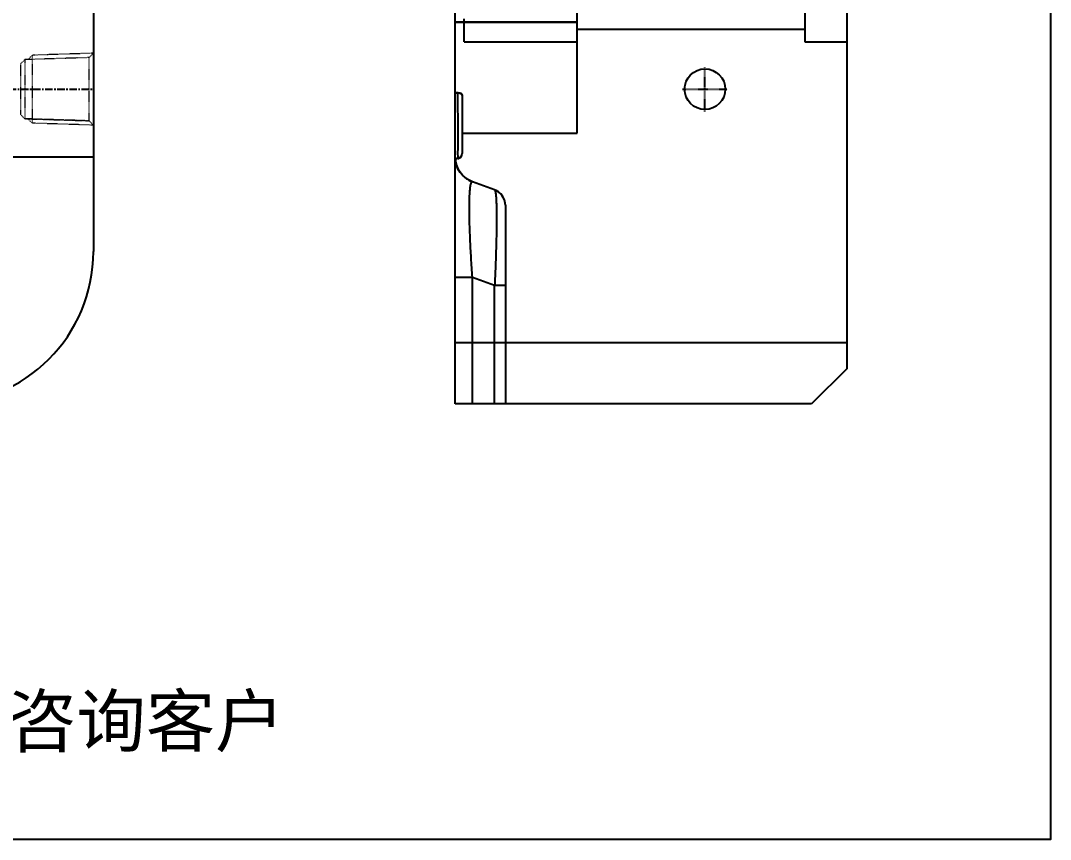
# Model space of a CAD drawing. Header units: millimetres. Extents: x 2588 to 3182, y 1243 to 1719.
# Drawn here: x 2979.1 to 3181.8, y 1243.4 to 1404.7 of the extents above; entities that cross this region are included whole.
import ezdxf

# ---------------------------------------------------------------- set-up
doc = ezdxf.new("R2010")
doc.units = ezdxf.units.MM
doc.linetypes.add('CENTER', pattern=[0.6, 0.375, -0.075, 0.075, -0.075])
doc.linetypes.add('HIDDEN', pattern=[0.2, 0.1, -0.1])
doc.layers.add('21', color=7, linetype='Continuous')
doc.layers.add('cool', color=153, linetype='HIDDEN', lineweight=9)
doc.styles.get("Standard").update_dxf_attribs({"font": 'arial.ttf'})

# ---------------------------------------------------------------- blocks, each defined once
blk = doc.blocks.new('cool_jt_f12')
at = {"layer": 'cool', "ltscale": 0.3}
for p, q in [((0, 7.0785), (0.856, 6.2225)), ((0, 7.0785), (12, 6.7035)), ((0.856, 6.2225), (0.856, -6.2225)), ((13.5, 5.827375), (0.856, 6.2225)), ((0.856, 6.2225), (13.5, 5.827375)), ((12, 6.7035), (12.856, 5.8475)), ((12, 6.7035), (12, -6.7035)), ((14.327375, 5), (13.5, 5.827375)), ((13.5, -5.827375), (13.5, 5.827375)), ((14.327375, -5), (14.327375, 5)), ((0.856, -6.2225), (13.5, -5.827375)), ((12, -6.7035), (12.856, -5.8475)), ((13.5, -5.827375), (14.327375, -5)), ((0.856, -6.2225), (0, -7.0785)), ((0, -7.0785), (12, -6.7035))]:
    blk.add_line(p, q, dxfattribs=at)

msp = doc.modelspace()

# ---------------------------------------------------------------- linework, layer by layer
at = {"color": 6, "linetype": 'Continuous'}
for p, q in [((3064.6, 1329.21), (3064.6, 1649.21)), ((3141.795, 1336.21), (3141.795, 1642.21)), ((2993.383, 1619.21), (2993.383, 1359.21)), ((3088.646, 1382.53), (3088.646, 1420.376)), ((3133.495, 1400.453), (3133.495, 1414.453)), ((3088.646, 1404.405), (3064.6, 1404.405)), ((3088.646, 1404.377), (3064.6, 1404.377)), ((3066.355, 1400.53), (3066.355, 1405.061)), ((3133.495, 1402.953), (3088.646, 1402.953)), ((3066.355, 1400.53), (3088.646, 1400.53)), ((3141.795, 1400.453), (3133.495, 1400.453)), ((3065.127, 1390.498), (3064.6, 1390.534)), ((3064.6, 1390.514), (3065.127, 1390.479)), ((3065.97, 1390.082), (3065.97, 1378.519)), ((3065.97, 1382.53), (3088.646, 1382.53)), ((2993.383, 1377.84), (2968.472, 1377.84)), ((3065.144, 1377.534), (3064.6, 1377.438)), ((3065.144, 1377.534), (3065.318, 1377.582)), ((3065.318, 1377.582), (3065.485, 1377.662)), ((3065.485, 1377.662), (3065.638, 1377.775)), ((3065.638, 1377.775), (3065.772, 1377.922)), ((3065.772, 1377.922), (3065.878, 1378.1)), ((3065.878, 1378.1), (3065.946, 1378.301)), ((3065.946, 1378.301), (3065.97, 1378.519)), ((3068.021, 1372.953), (3066.965, 1373.48)), ((3072.389, 1371.363), (3068.021, 1372.953)), ((3074.495, 1368.356), (3074.495, 1329.21)), ((3068.021, 1354.122), (3064.6, 1354.122)), ((3072.389, 1352.532), (3068.021, 1354.122)), ((3068.021, 1329.21), (3068.021, 1354.122)), ((3074.495, 1352.532), (3072.389, 1352.532)), ((3072.389, 1329.21), (3072.389, 1352.532)), ((3141.795, 1341.241), (3064.6, 1341.241)), ((3141.795, 1336.21), (3134.795, 1329.21)), ((3134.795, 1329.21), (3064.6, 1329.21))]:
    msp.add_line(p, q, dxfattribs=at)
msp.add_lwpolyline([(2588.475, 1719.049), (3181.81, 1719.049), (3181.81, 1243.4), (2588.475, 1243.4)], close=True)
for points in [[(3066.965, 1373.48), (3066.03, 1374.259), (3065.277, 1375.275), (3064.777, 1376.494), (3064.6, 1377.84)], [(3074.495, 1368.356), (3074.312, 1369.423), (3073.83, 1370.309), (3073.157, 1370.959), (3072.389, 1371.363)]]:
    msp.add_lwpolyline(points, dxfattribs=at)
for centre, radius, start, end in [((3069.8, 1377.84), 5.2, 180, 250), ((3064.97, 1378.519), 1, 280, 0), ((3071.295, 1368.356), 3.2, 0, 70), ((2963.383, 1359.21), 30, 270, 0)]:
    msp.add_arc(centre, radius, start, end, dxfattribs=at)
for points, knots in [([(3065.144, 1377.534), (3065.295, 1377.561), (3065.016, 1378.434), (3065.3, 1379.438), (3065.143, 1381.606), (3065.207, 1384.172), (3065.16, 1387.24), (3065.141, 1389.381), (3065.127, 1390.498)], [0, 0, 0, 0, 0.0355833, 0.1343373, 0.2944957, 0.5035709, 0.7414458, 1, 1, 1, 1]), ([(3065.127, 1390.498), (3065.266, 1390.489), (3065.519, 1390.446), (3065.829, 1390.332), (3065.97, 1390.16), (3065.97, 1390.082)], [0, 0, 0, 0, 0.4226098, 0.7632875, 1, 1, 1, 1]), ([(3065.97, 1390.063), (3065.97, 1390.14), (3065.829, 1390.313), (3065.519, 1390.426), (3065.266, 1390.469), (3065.127, 1390.479)], [0, 0, 0, 0, 0.2348171, 0.5798715, 1, 1, 1, 1]), ([(3068.022, 1354.122), (3067.928, 1355.414), (3067.761, 1357.922), (3067.599, 1360.999), (3067.507, 1363.314), (3067.458, 1364.907), (3067.428, 1366.385), (3067.417, 1367.737), (3067.426, 1368.95), (3067.453, 1370.015), (3067.5, 1370.923), (3067.556, 1371.578), (3067.613, 1372.018), (3067.657, 1372.283), (3067.705, 1372.505), (3067.758, 1372.683), (3067.814, 1372.817), (3067.874, 1372.91), (3067.946, 1372.964), (3068, 1372.961), (3068.022, 1372.953)], [0, 0, 0, 0, 0.2044814, 0.3966061, 0.48603, 0.5700727, 0.6480666, 0.719346, 0.7832895, 0.839444, 0.8874057, 0.9267886, 0.9431602, 0.9573003, 0.9692188, 0.9789443, 0.9865453, 0.9921886, 0.9963159, 1, 1, 1, 1]), ([(3072.39, 1371.363), (3072.407, 1371.357), (3072.443, 1371.317), (3072.502, 1371.181), (3072.562, 1370.9), (3072.621, 1370.442), (3072.671, 1369.818), (3072.71, 1369.034), (3072.739, 1368.098), (3072.756, 1367.016), (3072.762, 1365.797), (3072.755, 1364.452), (3072.73, 1362.437), (3072.667, 1359.694), (3072.55, 1356.196), (3072.448, 1353.775), (3072.39, 1352.532)], [0, 0, 0, 0, 0.0030358, 0.0078418, 0.0237159, 0.048249, 0.0814195, 0.1230704, 0.172831, 0.2302723, 0.2949595, 0.3664177, 0.4440199, 0.6149921, 0.8023769, 1, 1, 1, 1])]:
    msp.add_open_spline(points, degree=3, knots=knots, dxfattribs=at)
at = {"layer": '21', "color": 1, "linetype": 'CENTER', "ltscale": 0.248791}
for p, q in [((3113.795, 1386.81), (3113.795, 1395.61)), ((3109.395, 1391.21), (3118.195, 1391.21))]:
    msp.add_line(p, q, dxfattribs=at)
at = {"layer": '21', "color": 1, "linetype": 'CENTER', "ltscale": 3.980655}
msp.add_line((2673.383, 1391.21), (2993.383, 1391.21), dxfattribs=at)
at = {"layer": '21', "color": 7, "linetype": 'Continuous'}
msp.add_circle((3113.795, 1391.21), 4, dxfattribs=at)

# ---------------------------------------------------------------- block references
at = {"layer": 'cool', "ltscale": 0.932966, "rotation": 180}
msp.add_blockref('cool_jt_f12', (2993.383, 1391.21), dxfattribs=at)

# ---------------------------------------------------------------- texts
at = {"insert": (2812.753, 1288.417), "char_height": 10, "width": 231.00041, "attachment_point": 1}
msp.add_mtext('{\\fSimSun|b0|i0|c134|p2;TSK2126下烤盘\\P前模芯（水路接头螺牙需要咨询客户要求）}', dxfattribs=at)

doc.saveas('drawing.dxf')
